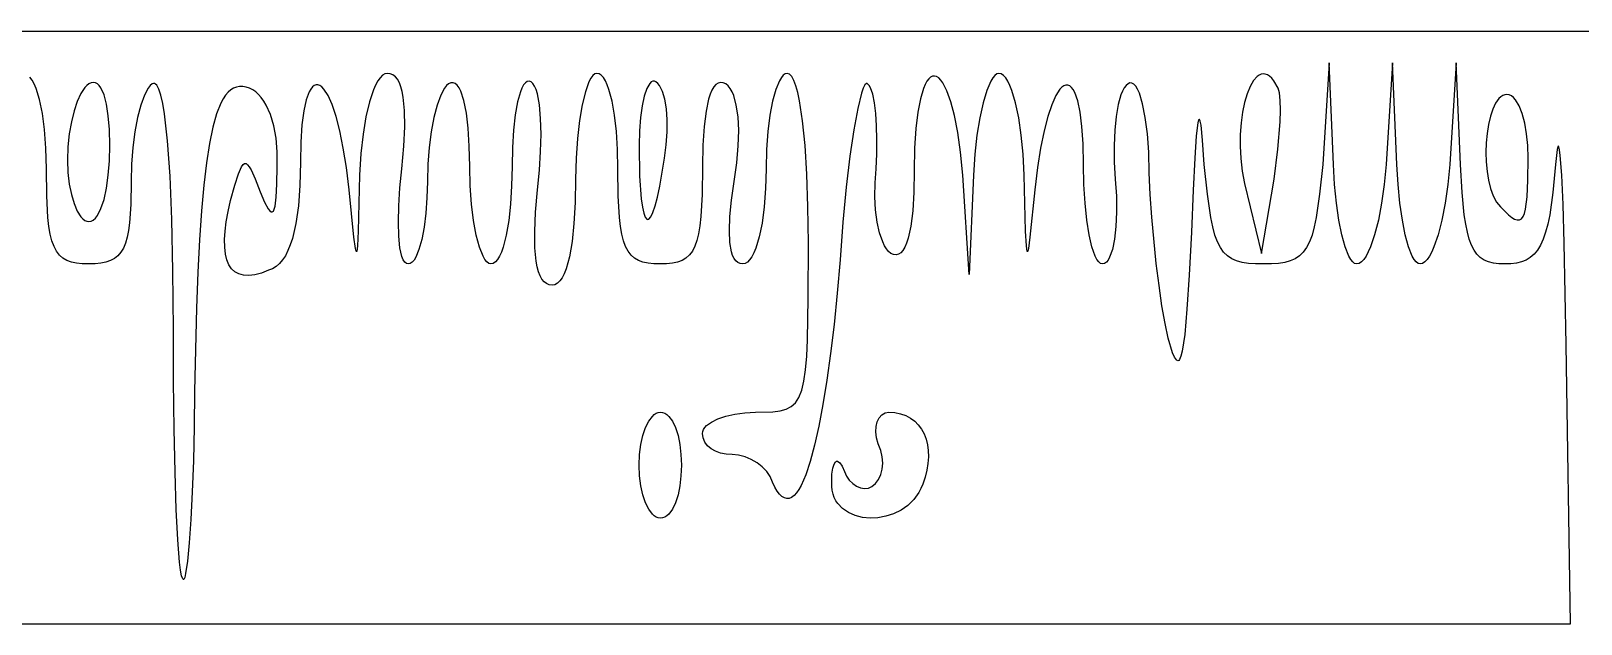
# Model space of a CAD drawing. Extents: x 27 to 7227, y -6929 to 395.
# Drawn here: x 609 to 1190, y -6135 to -5913 of the extents above; entities that cross this region are included whole.
import ezdxf

# ---------------------------------------------------------------- set-up
doc = ezdxf.new("R2010")
doc.units = 0

msp = doc.modelspace()

# ---------------------------------------------------------------- linework, layer by layer
at = {"layer": 'Layer 1'}
for p, q in [((27.4645, -5913.03305), (3627.1245, -5913.03305)), ((1095.85195, -5924.9389), (1093.4707, -5963.0389)), ((1097.43945, -5963.0389), (1095.85195, -5924.9389)), ((1119.66445, -5924.9389), (1117.2832, -5963.0389)), ((1121.25195, -5963.0389), (1119.66445, -5924.9389)), ((1143.47695, -5924.9389), (1141.0957, -5963.0389)), ((1145.06445, -5963.0389), (1143.47695, -5924.9389)), ((609.481837, -5931.474486), (608.682661, -5930.366995)), ((610.243806, -5932.874983), (609.481837, -5931.474486)), ((610.963918, -5934.558021), (610.243806, -5932.874983)), ((629.22747, -5934.234655), (627.793449, -5936.448468)), ((629.964828, -5933.441681), (629.22747, -5934.234655)), ((630.708, -5932.8766), (629.964828, -5933.441681)), ((631.581978, -5932.428759), (630.708, -5932.8766)), ((632.416423, -5932.270435), (631.581978, -5932.428759)), ((633.20901, -5932.39349), (632.416423, -5932.270435)), ((633.957414, -5932.789783), (633.20901, -5932.39349)), ((634.659309, -5933.451176), (633.957414, -5932.789783)), ((635.31237, -5934.369529), (634.659309, -5933.451176)), ((653.783978, -5933.486622), (653.04662, -5934.41234)), ((654.52715, -5932.876), (653.783978, -5933.486622)), ((654.968935, -5932.682819), (654.52715, -5932.876)), ((655.401128, -5932.69791), (654.968935, -5932.682819)), ((655.823437, -5932.920255), (655.401128, -5932.69791)), ((656.235573, -5933.348837), (655.823437, -5932.920255)), ((657.02816, -5934.820644), (656.235573, -5933.348837)), ((686.11592, -5934.03437), (685.015793, -5934.465134)), ((687.267206, -5933.823942), (686.11592, -5934.03437)), ((688.470815, -5933.828762), (687.267206, -5933.823942)), ((689.727908, -5934.043743), (688.470815, -5933.828762)), ((691.03965, -5934.4638), (689.727908, -5934.043743)), ((714.610288, -5933.976983), (713.97031, -5934.781342)), ((715.280497, -5933.445862), (714.610288, -5933.976983)), ((715.976867, -5933.185946), (715.280497, -5933.445862)), ((716.695329, -5933.195199), (715.976867, -5933.185946)), ((717.431812, -5933.471588), (716.695329, -5933.195199)), ((718.182249, -5934.013076), (717.431812, -5933.471588)), ((718.942568, -5934.817629), (718.182249, -5934.013076)), ((738.289671, -5933.267749), (737.484874, -5935.102521)), ((739.123536, -5931.735284), (738.289671, -5933.267749)), ((739.980655, -5930.51908), (739.123536, -5931.735284)), ((740.855214, -5929.633087), (739.980655, -5930.51908)), ((741.7414, -5929.09126), (740.855214, -5929.633087)), ((742.6334, -5928.90755), (741.7414, -5929.09126)), ((743.768408, -5929.047077), (742.6334, -5928.90755)), ((744.792958, -5929.465658), (743.768408, -5929.047077)), ((745.708212, -5930.163292), (744.792958, -5929.465658)), ((746.515334, -5931.13998), (745.708212, -5930.163292)), ((747.215485, -5932.395721), (746.515334, -5931.13998)), ((747.809828, -5933.930515), (747.215485, -5932.395721)), ((748.299527, -5935.744362), (747.809828, -5933.930515)), ((764.908978, -5933.486972), (764.17162, -5934.41269)), ((765.65215, -5932.87635), (764.908978, -5933.486972)), ((766.526128, -5932.465329), (765.65215, -5932.87635)), ((767.360573, -5932.415913), (766.526128, -5932.465329)), ((768.15316, -5932.717638), (767.360573, -5932.415913)), ((768.901564, -5933.360041), (768.15316, -5932.717638)), ((769.603459, -5934.332655), (768.901564, -5933.360041)), ((793.817873, -5933.248363), (793.192911, -5934.394414)), ((794.475391, -5932.427873), (793.817873, -5933.248363)), ((795.161977, -5931.949223), (794.475391, -5932.427873)), ((795.874142, -5931.828689), (795.161977, -5931.949223)), ((796.6084, -5932.08255), (795.874142, -5931.828689)), ((797.315334, -5932.71159), (796.6084, -5932.08255)), ((797.947853, -5933.691769), (797.315334, -5932.71159)), ((798.505959, -5935.002158), (797.947853, -5933.691769)), ((818.300099, -5932.095045), (816.959096, -5935.814192)), ((819.008389, -5930.733697), (818.300099, -5932.095045)), ((819.73412, -5929.733954), (819.008389, -5930.733697)), ((820.471478, -5929.117908), (819.73412, -5929.733954)), ((821.21465, -5928.90765), (820.471478, -5929.117908)), ((822.088628, -5929.090778), (821.21465, -5928.90765)), ((822.923073, -5929.628536), (822.088628, -5929.090778)), ((823.71566, -5930.503483), (822.923073, -5929.628536)), ((824.464064, -5931.698178), (823.71566, -5930.503483)), ((825.165959, -5933.195181), (824.464064, -5931.698178)), ((825.81902, -5934.97705), (825.165959, -5933.195181)), ((841.100859, -5932.678113), (840.028057, -5934.594275)), ((841.667491, -5932.103729), (841.100859, -5932.678113)), ((842.248076, -5931.803747), (841.667491, -5932.103729)), ((842.837963, -5931.79212), (842.248076, -5931.803747)), ((843.4325, -5932.0828), (842.837963, -5931.79212)), ((844.148348, -5932.647873), (843.4325, -5932.0828)), ((844.80606, -5933.44084), (844.148348, -5932.647873)), ((845.937773, -5935.654647), (844.80606, -5933.44084)), ((865.146271, -5934.013107), (864.429067, -5935.206638)), ((865.925099, -5933.136998), (865.146271, -5934.013107)), ((866.764389, -5932.5818), (865.925099, -5933.136998)), ((867.662978, -5932.351001), (866.764389, -5932.5818)), ((868.619702, -5932.448088), (867.662978, -5932.351001)), ((869.6334, -5932.87655), (868.619702, -5932.448088)), ((870.488774, -5933.600537), (869.6334, -5932.87655)), ((871.267409, -5934.575671), (870.488774, -5933.600537)), ((889.737599, -5931.698278), (888.396596, -5934.97715)), ((890.445889, -5930.503583), (889.737599, -5931.698278)), ((891.17162, -5929.628636), (890.445889, -5930.503583)), ((891.908978, -5929.090878), (891.17162, -5929.628636)), ((892.65215, -5928.90775), (891.908978, -5929.090878)), ((893.526128, -5929.211026), (892.65215, -5928.90775)), ((894.360573, -5930.106124), (893.526128, -5929.211026)), ((895.15316, -5931.570955), (894.360573, -5930.106124)), ((895.901564, -5933.583427), (895.15316, -5931.570955)), ((896.603459, -5936.121447), (895.901564, -5933.583427)), ((921.785056, -5933.200461), (921.181992, -5934.444377)), ((922.332309, -5932.665804), (921.785056, -5933.200461)), ((922.5821, -5932.675711), (922.332309, -5932.665804)), ((922.81445, -5932.87645), (922.5821, -5932.675711)), ((923.382051, -5933.459739), (922.81445, -5932.87645)), ((923.895004, -5934.305804), (923.382051, -5933.459739)), ((924.761618, -5936.721148), (923.895004, -5934.305804)), ((944.342265, -5933.086208), (943.711806, -5934.580979)), ((945.006878, -5931.878046), (944.342265, -5933.086208)), ((945.701141, -5930.955914), (945.006878, -5931.878046)), ((946.420547, -5930.319229), (945.701141, -5930.955914)), ((947.160591, -5929.967409), (946.420547, -5930.319229)), ((947.916769, -5929.899875), (947.160591, -5929.967409)), ((948.684573, -5930.116044), (947.916769, -5929.899875)), ((949.459499, -5930.615335), (948.684573, -5930.116044)), ((950.237042, -5931.397166), (949.459499, -5930.615335)), ((951.012695, -5932.460957), (950.237042, -5931.397166)), ((952.54031, -5935.43209), (951.012695, -5932.460957)), ((968.975923, -5931.846998), (967.47834, -5935.311897)), ((969.742156, -5930.587194), (968.975923, -5931.846998)), ((970.510713, -5929.665741), (969.742156, -5930.587194)), ((971.27462, -5929.10008), (970.510713, -5929.665741)), ((972.0269, -5928.90765), (971.27462, -5929.10008)), ((972.909986, -5929.100081), (972.0269, -5928.90765)), ((973.77098, -5929.665745), (972.909986, -5929.100081)), ((974.606394, -5930.587203), (973.77098, -5929.665745)), ((975.41274, -5931.847012), (974.606394, -5930.587203)), ((976.18653, -5933.427733), (975.41274, -5931.847012)), ((976.924275, -5935.311923), (976.18653, -5933.427733)), ((995.684296, -5934.094974), (994.923972, -5934.884244)), ((996.434737, -5933.57095), (995.684296, -5934.094974)), ((997.171226, -5933.314351), (996.434737, -5933.57095)), ((997.889692, -5933.327358), (997.171226, -5933.314351)), ((998.586067, -5933.61215), (997.889692, -5933.327358)), ((999.25628, -5934.170908), (998.586067, -5933.61215)), ((999.896262, -5935.005812), (999.25628, -5934.170908)), ((1019.720744, -5933.478107), (1019.036484, -5934.378632)), ((1020.4457, -5932.8764), (1019.720744, -5933.478107)), ((1021.188872, -5932.492122), (1020.4457, -5932.8764)), ((1021.92623, -5932.518284), (1021.188872, -5932.492122)), ((1022.651961, -5932.937447), (1021.92623, -5932.518284)), ((1023.360251, -5933.732169), (1022.651961, -5932.937447)), ((1024.045286, -5934.885008), (1023.360251, -5933.732169)), ((1066.211841, -5933.792584), (1065.090206, -5936.54765)), ((1067.477652, -5931.603762), (1066.211841, -5933.792584)), ((1068.864386, -5930.054437), (1067.477652, -5931.603762)), ((1069.595832, -5929.542477), (1068.864386, -5930.054437)), ((1070.348788, -5929.217859), (1069.595832, -5929.542477)), ((1071.120348, -5929.089742), (1070.348788, -5929.217859)), ((1071.907605, -5929.167281), (1071.120348, -5929.089742)), ((1072.707652, -5929.459632), (1071.907605, -5929.167281)), ((1073.517582, -5929.975952), (1072.707652, -5929.459632)), ((1074.334489, -5930.725397), (1073.517582, -5929.975952)), ((1075.155465, -5931.717125), (1074.334489, -5930.725397)), ((1076.798, -5934.46405), (1075.155465, -5931.717125)), ((612.259962, -5938.729863), (610.963918, -5934.558021)), ((613.332765, -5943.906297), (612.259962, -5938.729863)), ((626.452446, -5939.406421), (625.250969, -5942.996894)), ((627.793449, -5936.448468), (626.452446, -5939.406421)), ((636.462688, -5936.944562), (635.31237, -5934.369529)), ((637.389763, -5940.449769), (636.462688, -5936.944562)), ((651.612599, -5937.130004), (650.271596, -5940.870861)), ((653.04662, -5934.41234), (651.612599, -5937.130004)), ((657.776564, -5937.105192), (657.02816, -5934.820644)), ((658.478459, -5940.194342), (657.776564, -5937.105192)), ((680.241859, -5940.102024), (678.649709, -5944.077167)), ((681.103629, -5938.493281), (680.241859, -5940.102024)), ((682.010744, -5937.130307), (681.103629, -5938.493281)), ((682.964368, -5936.008016), (682.010744, -5937.130307)), ((683.965663, -5935.121321), (682.964368, -5936.008016)), ((685.015793, -5934.465134), (683.965663, -5935.121321)), ((692.210711, -5935.020347), (691.03965, -5934.4638)), ((693.338751, -5935.790836), (692.210711, -5935.020347)), ((694.417955, -5936.765966), (693.338751, -5935.790836)), ((695.442511, -5937.936434), (694.417955, -5936.765966)), ((696.406604, -5939.292939), (695.442511, -5937.936434)), ((697.304422, -5940.826178), (696.406604, -5939.292939)), ((712.272455, -5938.854202), (711.366312, -5942.972939)), ((713.364632, -5935.860975), (712.272455, -5938.854202)), ((713.97031, -5934.781342), (713.364632, -5935.860975)), ((720.476579, -5937.207794), (718.942568, -5934.817629)), ((722.001288, -5940.625803), (720.476579, -5937.207794)), ((735.985737, -5939.623175), (734.672633, -5945.185626)), ((737.484874, -5935.102521), (735.985737, -5939.623175)), ((748.685744, -5937.837262), (748.299527, -5935.744362)), ((749.152382, -5942.860221), (748.685744, -5937.837262)), ((762.737599, -5937.130354), (761.396596, -5940.871211)), ((764.17162, -5934.41269), (762.737599, -5937.130354)), ((770.25652, -5935.625017), (769.603459, -5934.332655)), ((771.406837, -5939.127125), (770.25652, -5935.625017)), ((772.333913, -5943.782649), (771.406837, -5939.127125)), ((791.548244, -5939.623156), (790.678529, -5944.438363)), ((792.603993, -5935.849749), (791.548244, -5939.623156)), ((793.192911, -5934.394414), (792.603993, -5935.849749)), ((798.98965, -5936.62183), (798.505959, -5935.002158)), ((799.733791, -5940.705304), (798.98965, -5936.62183)), ((816.959096, -5935.814192), (815.757619, -5940.714662)), ((826.969337, -5939.325625), (825.81902, -5934.97705)), ((827.896413, -5944.604379), (826.969337, -5939.325625)), ((839.066875, -5937.440613), (838.254521, -5941.105505)), ((840.028057, -5934.594275), (839.066875, -5937.440613)), ((846.809038, -5938.612599), (845.937773, -5935.654647)), ((847.40125, -5942.203075), (846.809038, -5938.612599)), ((863.184181, -5938.532012), (862.199745, -5943.085217)), ((863.774649, -5936.714102), (863.184181, -5938.532012)), ((864.429067, -5935.206638), (863.774649, -5936.714102)), ((871.966978, -5935.792651), (871.267409, -5934.575671)), ((872.585158, -5937.242175), (871.966978, -5935.792651)), ((873.568044, -5940.801648), (872.585158, -5937.242175)), ((887.195119, -5939.325725), (886.179677, -5944.604479)), ((888.396596, -5934.97715), (887.195119, -5939.325725)), ((897.25652, -5939.162925), (896.603459, -5936.121447)), ((898.406837, -5946.667887), (897.25652, -5939.162925)), ((920.53242, -5936.361508), (919.130957, -5942.071235)), ((921.181992, -5934.444377), (920.53242, -5936.361508)), ((925.423593, -5939.99226), (924.761618, -5936.721148)), ((925.890231, -5943.988912), (925.423593, -5939.99226)), ((942.571376, -5938.432678), (941.621631, -5943.437794)), ((943.711806, -5934.580979), (942.571376, -5938.432678)), ((954.006302, -5939.524084), (952.54031, -5935.43209)), ((955.374626, -5944.732288), (954.006302, -5939.524084)), ((966.073775, -5939.920912), (964.818038, -5945.53452)), ((967.47834, -5935.311897), (966.073775, -5939.920912)), ((978.277681, -5939.92095), (976.924275, -5935.311923)), ((979.445052, -5945.534564), (978.277681, -5939.92095)), ((993.389953, -5937.249798), (991.865236, -5940.650172)), ((994.923972, -5934.884244), (993.389953, -5937.249798)), ((1000.501945, -5936.119042), (999.896262, -5935.005812)), ((1001.59413, -5939.1892), (1000.501945, -5936.119042)), ((1002.500279, -5943.398824), (1001.59413, -5939.1892)), ((1017.804001, -5937.006374), (1016.776157, -5940.620103)), ((1018.396406, -5935.560535), (1017.804001, -5937.006374)), ((1019.036484, -5934.378632), (1018.396406, -5935.560535)), ((1024.701254, -5936.378525), (1024.045286, -5934.885008)), ((1025.902731, -5940.317825), (1024.701254, -5936.378525)), ((1064.136003, -5939.79571), (1063.372485, -5943.463513)), ((1065.090206, -5936.54765), (1064.136003, -5939.79571)), ((1076.798, -5934.46415), (1076.798, -5934.46405)), ((1077.283242, -5936.223733), (1076.798, -5934.46415)), ((1077.554543, -5939.015811), (1077.283242, -5936.223733)), ((1077.621206, -5942.682256), (1077.554543, -5939.015811)), ((1158.309792, -5940.047426), (1157.236602, -5942.302323)), ((1159.552739, -5938.327378), (1158.309792, -5940.047426)), ((1160.235692, -5937.695538), (1159.552739, -5938.327378)), ((1160.958467, -5937.230547), (1160.235692, -5937.695538)), ((1161.720194, -5936.943453), (1160.958467, -5937.230547)), ((1162.52, -5936.8453), (1161.720194, -5936.943453)), ((1163.393978, -5936.973199), (1162.52, -5936.8453)), ((1164.228423, -5937.347595), (1163.393978, -5936.973199)), ((1165.02101, -5937.954535), (1164.228423, -5937.347595)), ((1165.769414, -5938.780066), (1165.02101, -5937.954535)), ((1167.12437, -5941.031091), (1165.769414, -5938.780066)), ((614.145119, -5950.003608), (613.332765, -5943.906297)), ((625.250969, -5942.996894), (624.235527, -5947.108267)), ((638.074992, -5944.820036), (637.389763, -5940.449769)), ((638.499772, -5949.990251), (638.074992, -5944.820036)), ((649.070119, -5945.476781), (648.054677, -5950.789635)), ((650.271596, -5940.870861), (649.070119, -5945.476781)), ((659.13152, -5944.079954), (658.478459, -5940.194342)), ((660.281837, -5954.208013), (659.13152, -5944.079954)), ((678.649709, -5944.077167), (677.224989, -5949.096429)), ((698.877975, -5944.38565), (697.304422, -5940.826178)), ((700.116663, -5948.540435), (698.877975, -5944.38565)), ((711.366312, -5942.972939), (710.678759, -5948.233467)), ((723.484139, -5945.05538), (722.001288, -5940.625803)), ((724.892577, -5950.480245), (723.484139, -5945.05538)), ((734.672633, -5945.185626), (733.59207, -5951.678253)), ((749.219045, -5948.999389), (749.152382, -5942.860221)), ((760.195119, -5945.477131), (759.179677, -5950.789985)), ((761.396596, -5940.871211), (760.195119, -5945.477131)), ((773.019142, -5949.507872), (772.333913, -5943.782649)), ((790.678529, -5944.438363), (790.022755, -5950.165146)), ((800.180275, -5945.774762), (799.733791, -5940.705304)), ((800.329103, -5951.662776), (800.180275, -5945.774762)), ((815.757619, -5940.714662), (814.742177, -5946.619725)), ((828.581642, -5950.673784), (827.896413, -5944.604379)), ((837.628203, -5945.477331), (837.225127, -5950.44447)), ((838.254521, -5941.105505), (837.628203, -5945.477331)), ((847.695806, -5946.314454), (847.40125, -5942.203075)), ((862.199745, -5943.085217), (861.48506, -5948.838345)), ((874.197462, -5945.179675), (873.568044, -5940.801648)), ((874.454811, -5950.301843), (874.197462, -5945.179675)), ((886.179677, -5944.604479), (885.396779, -5950.673884)), ((919.130957, -5942.071235), (917.655081, -5950.041288)), ((926.170834, -5948.580883), (925.890231, -5943.988912)), ((941.621631, -5943.437794), (940.898615, -5949.600977)), ((956.609239, -5951.052051), (955.374626, -5944.732288)), ((964.818038, -5945.53452), (963.766939, -5952.013195)), ((980.398482, -5952.013237), (979.445052, -5945.534564)), ((990.382377, -5945.067925), (988.973932, -5950.485615)), ((991.865236, -5940.650172), (990.382377, -5945.067925)), ((1003.187837, -5948.765355), (1002.500279, -5943.398824)), ((1015.980856, -5945.080294), (1015.446005, -5950.247423)), ((1016.776157, -5940.620103), (1015.980856, -5945.080294)), ((1026.918173, -5945.410541), (1025.902731, -5940.317825)), ((1027.701071, -5951.517144), (1026.918173, -5945.410541)), ((1063.372485, -5943.463513), (1062.822906, -5947.477807)), ((1077.492531, -5947.064938), (1077.621206, -5942.682256)), ((1156.340145, -5945.003705), (1155.627397, -5948.063204)), ((1157.236602, -5942.302323), (1156.340145, -5945.003705)), ((1168.274688, -5943.98905), (1167.12437, -5941.031091)), ((1169.201763, -5947.542321), (1168.274688, -5943.98905)), ((614.659816, -5956.938081), (614.145119, -5950.003608)), ((623.452629, -5951.628923), (622.948784, -5956.44724)), ((624.235527, -5947.108267), (623.452629, -5951.628923)), ((638.6455, -5955.8953), (638.499772, -5949.990251)), ((648.054677, -5950.789635), (647.271779, -5956.651293)), ((677.224989, -5949.096429), (675.9584, -5955.200506)), ((700.973977, -5953.216116), (700.116663, -5948.540435)), ((710.678759, -5948.233467), (710.242353, -5954.652061)), ((726.194046, -5956.884122), (724.892577, -5950.480245)), ((733.59207, -5951.678253), (732.790556, -5958.989435)), ((748.895033, -5956.254766), (749.219045, -5948.999389)), ((759.179677, -5950.789985), (758.396779, -5956.651643)), ((773.443922, -5956.219078), (773.019142, -5949.507872)), ((790.022755, -5950.165146), (789.608827, -5956.673283)), ((800.180275, -5958.201914), (800.329103, -5951.662776)), ((814.742177, -5946.619725), (813.959279, -5953.352648)), ((829.006422, -5957.394317), (828.581642, -5950.673784)), ((837.225127, -5950.44447), (837.0825, -5955.8953)), ((847.317534, -5955.653438), (847.674102, -5950.835116)), ((847.674102, -5950.835116), (847.695806, -5946.314454)), ((861.48506, -5948.838345), (861.049428, -5955.763492)), ((874.321486, -5956.093737), (874.454811, -5950.301843)), ((885.396779, -5950.673884), (884.892934, -5957.394417)), ((899.333913, -5955.921583), (898.406837, -5946.667887)), ((917.655081, -5950.041288), (916.179208, -5959.98331)), ((926.274704, -5953.637945), (926.170834, -5948.580883)), ((940.898615, -5949.600977), (940.438374, -5956.926879)), ((957.674094, -5958.478722), (956.609239, -5951.052051)), ((988.973932, -5950.485615), (987.672459, -5956.885802)), ((1003.624246, -5955.306233), (1003.187837, -5948.765355)), ((1015.446005, -5950.247423), (1015.199509, -5955.981966)), ((1028.204916, -5958.498106), (1027.701071, -5951.517144)), ((1046.63945, -5947.461575), (1046.044137, -5952.28764)), ((1046.937106, -5946.376949), (1046.63945, -5947.461575)), ((1047.085934, -5946.164194), (1046.937106, -5946.376949)), ((1047.234762, -5946.170175), (1047.085934, -5946.164194)), ((1047.532419, -5946.835442), (1047.234762, -5946.170175)), ((1047.830075, -5948.366934), (1047.532419, -5946.835442)), ((1048.425387, -5954.005345), (1047.830075, -5948.366934)), ((1062.822906, -5947.477807), (1062.510521, -5951.765341)), ((1076.686379, -5957.346495), (1077.492531, -5947.064938)), ((1155.105336, -5951.392454), (1154.780938, -5954.903087)), ((1155.627397, -5948.063204), (1155.105336, -5951.392454)), ((1169.886992, -5951.579284), (1169.201763, -5947.542321)), ((1170.311772, -5955.988318), (1169.886992, -5951.579284)), ((614.83965, -5964.626), (614.659816, -5956.938081)), ((622.948784, -5956.44724), (622.7705, -5961.4516)), ((638.499772, -5961.681093), (638.6455, -5955.8954)), ((638.6455, -5955.8954), (638.6455, -5955.8953)), ((647.271779, -5956.651293), (646.767934, -5962.903625)), ((661.208913, -5967.424257), (660.281837, -5954.208013)), ((675.9584, -5955.200506), (674.840639, -5962.430092)), ((701.403408, -5958.338276), (700.973977, -5953.216116)), ((710.242353, -5954.652061), (710.08965, -5962.245)), ((727.355989, -5964.250733), (726.194046, -5956.884122)), ((748.18965, -5964.62635), (748.895033, -5956.254766)), ((758.396779, -5956.651643), (757.892934, -5962.903975)), ((773.58965, -5963.83255), (773.443922, -5956.219078)), ((789.608827, -5956.673283), (789.46465, -5963.83255)), ((813.959279, -5953.352648), (813.455434, -5960.736701)), ((829.15215, -5964.62645), (829.006422, -5957.394317)), ((837.0825, -5955.8953), (837.29644, -5967.462038)), ((846.6075, -5960.6578), (847.317534, -5955.653438)), ((861.049428, -5955.763492), (860.90215, -5963.83275)), ((873.778883, -5962.480945), (874.321486, -5956.093737)), ((884.892934, -5957.394417), (884.71465, -5964.62655)), ((900.019142, -5966.74728), (899.333913, -5955.921583)), ((926.211142, -5959.029876), (926.274704, -5953.637945)), ((940.438374, -5956.926879), (940.27695, -5965.42015)), ((963.766939, -5952.013195), (962.97629, -5959.217413)), ((981.110067, -5959.217442), (980.398482, -5952.013237)), ((987.672459, -5956.885802), (986.510513, -5964.251044)), ((1003.77695, -5963.0389), (1003.624246, -5955.306233)), ((1015.199509, -5955.981966), (1015.269272, -5962.1444)), ((1046.044137, -5952.28764), (1045.448825, -5960.694878)), ((1049.0207, -5963.0389), (1048.425387, -5954.005345)), ((1062.510521, -5951.765341), (1062.458584, -5956.252863)), ((1062.458584, -5956.252863), (1062.690348, -5960.867123)), ((1075.2105, -5968.59545), (1076.686379, -5957.346495)), ((1154.780938, -5954.903087), (1154.661177, -5958.506739)), ((1170.4575, -5960.6578), (1170.311772, -5955.988318)), ((1181.377012, -5957.408254), (1180.78325, -5963.0389)), ((1181.670987, -5956.341662), (1181.377012, -5957.408254)), ((1181.816738, -5956.22927), (1181.670987, -5956.341662)), ((1181.961473, -5956.39128), (1181.816738, -5956.22927)), ((1182.247308, -5957.519901), (1181.961473, -5956.39128)), ((1182.52733, -5959.690318), (1182.247308, -5957.519901)), ((622.7705, -5961.4516), (622.948784, -5966.086978)), ((638.074992, -5967.057509), (638.499772, -5961.681093)), ((646.767934, -5962.903625), (646.58965, -5969.3885)), ((674.840639, -5962.430092), (673.862404, -5970.825883)), ((688.039883, -5963.877445), (688.598958, -5963.117993)), ((688.598958, -5963.117993), (689.154544, -5962.741075)), ((689.154544, -5962.741075), (689.719432, -5962.74553)), ((689.719432, -5962.74553), (690.306411, -5963.130195)), ((690.306411, -5963.130195), (690.928273, -5963.893908)), ((701.35845, -5963.8325), (701.403408, -5958.338276)), ((710.08965, -5962.245), (709.903615, -5970.951431)), ((732.790556, -5958.989435), (732.3146, -5967.00755)), ((757.892934, -5962.903975), (757.71465, -5969.38885)), ((799.733791, -5965.224749), (800.180275, -5958.201914)), ((813.455434, -5960.736701), (813.27715, -5968.59515)), ((844.830864, -5971.229262), (846.6075, -5960.6578)), ((846.6075, -5960.6578), (846.6075, -5960.6578)), ((872.8084, -5969.38905), (873.778883, -5962.480945)), ((916.179208, -5959.98331), (914.777752, -5971.608948)), ((925.98945, -5964.62645), (926.211142, -5959.029876)), ((958.53315, -5967.00765), (957.674094, -5958.478722)), ((962.97629, -5959.217413), (962.5019, -5967.00765)), ((981.5519, -5967.00765), (981.110067, -5959.217442)), ((1003.921127, -5970.567125), (1003.77695, -5963.0389)), ((1015.269272, -5962.1444), (1015.6832, -5968.5952)), ((1028.3832, -5966.2139), (1028.204916, -5958.498106)), ((1045.448825, -5960.694878), (1044.853512, -5972.729796)), ((1050.203571, -5974.213428), (1049.0207, -5963.0389)), ((1062.690348, -5960.867123), (1063.229069, -5965.534869)), ((1093.4707, -5963.0389), (1092.287826, -5974.213414)), ((1097.879733, -5970.567125), (1097.43945, -5963.0389)), ((1117.2832, -5963.0389), (1116.545261, -5970.567125)), ((1121.692233, -5970.567125), (1121.25195, -5963.0389)), ((1141.0957, -5963.0389), (1140.357761, -5970.567125)), ((1145.715604, -5973.529749), (1145.06445, -5963.0389)), ((1154.661177, -5958.506739), (1154.753032, -5962.115041)), ((1154.753032, -5962.115041), (1155.063478, -5965.639628)), ((1170.372282, -5968.897591), (1170.45755, -5960.6578)), ((1170.45755, -5960.6578), (1170.4575, -5960.6578)), ((1180.78325, -5963.0389), (1179.801915, -5973.529749)), ((1183.065281, -5967.007712), (1182.52733, -5959.690318)), ((614.968326, -5974.820743), (614.83965, -5964.626)), ((622.948784, -5966.086978), (623.452629, -5970.4061)), ((637.389763, -5971.913027), (638.074992, -5967.057509)), ((661.894142, -5983.663577), (661.208913, -5967.424257)), ((685.512906, -5970.763858), (686.86011, -5966.548606)), ((686.86011, -5966.548606), (688.039883, -5963.877445)), ((690.928273, -5963.893908), (691.597805, -5965.035506)), ((691.597805, -5965.035506), (693.131045, -5968.447708)), ((693.131045, -5968.447708), (695.00845, -5973.3575)), ((701.280935, -5970.42743), (701.35845, -5963.8325)), ((728.34585, -5972.5638), (727.355989, -5964.250733)), ((732.3146, -5967.00755), (731.806104, -5988.07916)), ((747.445509, -5971.858483), (748.18965, -5964.62635)), ((773.767934, -5971.098759), (773.58965, -5963.83255)), ((789.46465, -5963.83255), (789.318922, -5971.098787)), ((798.98965, -5972.56385), (799.733791, -5965.224749)), ((813.27715, -5968.59515), (813.129872, -5977.365143)), ((829.280822, -5974.821193), (829.15215, -5964.62645)), ((837.29644, -5967.462038), (837.901055, -5975.949897)), ((860.90215, -5963.83275), (860.773476, -5974.28949)), ((884.71465, -5964.62655), (884.534816, -5972.086562)), ((900.443922, -5978.968246), (900.019142, -5966.74728)), ((925.577072, -5969.962558), (925.98945, -5964.62645)), ((940.27695, -5965.42015), (940.129672, -5973.489437)), ((960.9144, -6004.31395), (958.53315, -5967.00765)), ((962.5019, -5967.00765), (960.9144, -6004.31395)), ((982.060396, -5988.079232), (981.5519, -5967.00765)), ((986.510513, -5964.251044), (985.52065, -5972.5639)), ((1015.6832, -5968.5952), (1016.097128, -5974.973105)), ((1028.787826, -5974.278524), (1028.3832, -5966.2139)), ((1063.229069, -5965.534869), (1064.098, -5970.18285)), ((1070.448, -5996.37665), (1075.2105, -5968.59545)), ((1155.063478, -5965.639628), (1155.599492, -5968.992133)), ((1155.599492, -5968.992133), (1156.36805, -5972.084189)), ((1170.07307, -5975.230525), (1170.372282, -5968.897591)), ((1183.566026, -5978.045805), (1183.065281, -5967.007712)), ((615.422567, -5982.931888), (614.968326, -5974.820743)), ((623.452629, -5970.4061), (624.235527, -5974.315947)), ((624.235527, -5974.315947), (625.250969, -5977.7235)), ((636.462688, -5976.136025), (637.389763, -5971.913027)), ((646.58965, -5969.3885), (646.460976, -5978.011232)), ((673.862404, -5970.825883), (673.014394, -5980.428571)), ((683.89595, -5976.5325), (685.512906, -5970.763858)), ((695.00845, -5973.3575), (696.64866, -5977.180506)), ((701.035989, -5975.366652), (701.280935, -5970.42743)), ((709.903615, -5970.951431), (709.34551, -5978.616072)), ((730.193799, -5990.336387), (728.34585, -5972.5638)), ((746.999025, -5978.579016), (747.445509, -5971.858483)), ((757.71465, -5969.38885), (757.570473, -5975.504744)), ((774.271779, -5977.909189), (773.767934, -5971.098759)), ((789.318922, -5971.098787), (788.894142, -5977.909231)), ((798.284267, -5980.935463), (798.98965, -5972.56385)), ((829.735053, -5982.932338), (829.280822, -5974.821193)), ((843.959987, -5975.295879), (844.830864, -5971.229262)), ((860.773476, -5974.28949), (860.31924, -5982.597517)), ((871.80536, -5976.416545), (872.8084, -5969.38905)), ((884.534816, -5972.086562), (884.020119, -5978.914058)), ((914.777752, -5971.608948), (913.525128, -5984.629847)), ((925.518161, -5975.168442), (925.577072, -5969.962558)), ((940.129672, -5973.489437), (939.69404, -5980.414598)), ((985.52065, -5972.5639), (983.672701, -5990.336459)), ((1004.335055, -5977.574455), (1003.921127, -5970.567125)), ((1016.097128, -5974.973105), (1016.166891, -5980.92313)), ((1029.38779, -5982.808236), (1028.787826, -5974.278524)), ((1044.853512, -5972.729796), (1044.2582, -5988.4389)), ((1051.488759, -5982.932288), (1050.203571, -5974.213428)), ((1064.098, -5970.18285), (1070.448, -5996.37665)), ((1092.287826, -5974.213414), (1091.002634, -5982.932267)), ((1098.580466, -5977.574455), (1097.879733, -5970.567125)), ((1116.545261, -5970.567125), (1115.546872, -5977.574455)), ((1122.392966, -5977.574455), (1121.692233, -5970.567125)), ((1140.357761, -5970.567125), (1139.359372, -5977.574455)), ((1146.552781, -5981.927698), (1145.715604, -5973.529749)), ((1156.36805, -5972.084189), (1157.376128, -5974.82743)), ((1157.376128, -5974.82743), (1158.630703, -5977.133489)), ((1179.801915, -5973.529749), (1178.588035, -5981.927698)), ((625.250969, -5977.7235), (626.452446, -5980.535741)), ((626.452446, -5980.535741), (627.793449, -5982.65965)), ((633.957414, -5982.237978), (635.31237, -5979.614882)), ((635.31237, -5979.614882), (636.462688, -5976.136025)), ((646.460976, -5978.011232), (646.00674, -5984.941047)), ((673.014394, -5980.428571), (672.287306, -5991.278852)), ((682.296031, -5984.527344), (682.975067, -5980.689796)), ((682.975067, -5980.689796), (683.89595, -5976.5325)), ((696.64866, -5977.180506), (698.009817, -5979.682667)), ((698.009817, -5979.682667), (698.591565, -5980.42099)), ((698.591565, -5980.42099), (699.110525, -5980.808173)), ((699.110525, -5980.808173), (699.569024, -5980.837239)), ((699.569024, -5980.837239), (699.969387, -5980.501213)), ((699.969387, -5980.501213), (700.31394, -5979.793117)), ((700.31394, -5979.793117), (700.605008, -5978.705976)), ((700.605008, -5978.705976), (701.035989, -5975.366652)), ((709.34551, -5978.616072), (708.415336, -5985.238921)), ((746.850197, -5984.648421), (746.999025, -5978.579016)), ((757.570473, -5975.504744), (757.156545, -5981.25788)), ((775.054677, -5984.105709), (774.271779, -5977.909189)), ((788.894142, -5977.909231), (788.208913, -5984.105753)), ((813.129872, -5977.365143), (812.69424, -5985.177062)), ((837.901055, -5975.949897), (838.332424, -5979.030526)), ((838.332424, -5979.030526), (838.840532, -5981.33097)), ((842.287996, -5981.008324), (843.110039, -5978.554403)), ((843.110039, -5978.554403), (843.959987, -5975.295879)), ((871.183693, -5982.597575), (871.80536, -5976.416545)), ((884.020119, -5978.914058), (883.207765, -5984.997415)), ((900.58965, -5992.40775), (900.443922, -5978.968246)), ((925.794113, -5980.113877), (925.518161, -5975.168442)), ((926.386325, -5984.668637), (925.794113, -5980.113877)), ((939.69404, -5980.414598), (938.979355, -5986.167732)), ((1004.990829, -5983.91206), (1004.335055, -5977.574455)), ((1099.50444, -5983.91206), (1098.580466, -5977.574455)), ((1115.546872, -5977.574455), (1114.325241, -5983.91206)), ((1123.31694, -5983.91206), (1122.392966, -5977.574455)), ((1139.359372, -5977.574455), (1138.137741, -5983.91206)), ((1158.630703, -5977.133489), (1160.13875, -5978.914)), ((1160.13875, -5978.914), (1163.08896, -5981.873509)), ((1169.080676, -5981.378393), (1169.494802, -5979.758922)), ((1169.494802, -5979.758922), (1170.07307, -5975.230525)), ((1184.020262, -5992.506939), (1183.566026, -5978.045805)), ((615.803749, -5986.275875), (615.422567, -5982.931888)), ((616.30469, -5989.182678), (615.803749, -5986.275875)), ((627.793449, -5982.65965), (628.501739, -5983.434412)), ((628.501739, -5983.434412), (629.22747, -5984.002209)), ((629.22747, -5984.002209), (629.964828, -5984.351414)), ((629.964828, -5984.351414), (630.708, -5984.4704)), ((630.708, -5984.4704), (631.581978, -5984.323897)), ((631.581978, -5984.323897), (632.416423, -5983.893691)), ((632.416423, -5983.893691), (633.20901, -5983.193734)), ((633.20901, -5983.193734), (633.957414, -5982.237978)), ((646.00674, -5984.941047), (645.625562, -5987.823433)), ((662.318922, -6002.860861), (661.894142, -5983.663577)), ((681.858842, -5988.041658), (682.296031, -5984.527344)), ((708.415336, -5985.238921), (707.113094, -5990.819975)), ((746.999025, -5989.927175), (746.850197, -5984.648421)), ((756.500771, -5986.508729), (755.631056, -5991.117763)), ((757.156545, -5981.25788), (756.500771, -5986.508729)), ((776.070119, -5989.530187), (775.054677, -5984.105709)), ((788.208913, -5984.105753), (787.281837, -5989.530225)), ((797.960255, -5988.190853), (798.284267, -5980.935463)), ((812.69424, -5985.177062), (811.979555, -5991.965795)), ((830.116228, -5986.276325), (829.735053, -5982.932338)), ((830.617164, -5989.183128), (830.116228, -5986.276325)), ((838.840532, -5981.33097), (839.418404, -5982.847741)), ((839.418404, -5982.847741), (840.059063, -5983.57735)), ((840.059063, -5983.57735), (840.400757, -5983.645879)), ((840.400757, -5983.645879), (840.755532, -5983.516309)), ((840.755532, -5983.516309), (841.500835, -5982.66113)), ((841.500835, -5982.66113), (842.287996, -5981.008324)), ((859.938062, -5986.018433), (859.437123, -5988.989376)), ((860.31924, -5982.597517), (859.938062, -5986.018433)), ((870.952699, -5987.904237), (871.183693, -5982.597575)), ((883.207765, -5984.997415), (882.134962, -5990.225012)), ((913.525128, -5984.629847), (912.49575, -5998.75765)), ((927.276193, -5988.7025), (926.386325, -5984.668637)), ((938.979355, -5986.167732), (937.994919, -5990.720938)), ((1005.860544, -5989.431113), (1004.990829, -5983.91206)), ((1015.920395, -5986.315049), (1015.385544, -5991.018637)), ((1016.166891, -5980.92313), (1015.920395, -5986.315049)), ((1031.062106, -6000.146712), (1029.38779, -5982.808236)), ((1052.224952, -5986.463861), (1051.488759, -5982.932288)), ((1053.052999, -5989.493137), (1052.224952, -5986.463861)), ((1090.266438, -5986.463838), (1089.438388, -5989.493115)), ((1091.002634, -5982.932267), (1090.266438, -5986.463838)), ((1100.61445, -5989.431113), (1099.50444, -5983.91206)), ((1114.325241, -5983.91206), (1112.917575, -5989.431113)), ((1124.42695, -5989.431113), (1123.31694, -5983.91206)), ((1138.137741, -5983.91206), (1136.730075, -5989.431113)), ((1147.076011, -5985.408692), (1146.552781, -5981.927698)), ((1147.687605, -5988.446689), (1147.076011, -5985.408692)), ((1163.08896, -5981.873509), (1164.333266, -5982.874805)), ((1164.333266, -5982.874805), (1165.434559, -5983.540075)), ((1165.434559, -5983.540075), (1166.400976, -5983.856529)), ((1166.400976, -5983.856529), (1167.240658, -5983.811378)), ((1167.240658, -5983.811378), (1167.961742, -5983.391832)), ((1167.961742, -5983.391832), (1168.572369, -5982.5851)), ((1168.572369, -5982.5851), (1169.080676, -5981.378393)), ((1177.86773, -5985.408692), (1177.057896, -5988.446689)), ((1178.588035, -5981.927698), (1177.86773, -5985.408692)), ((616.938181, -5991.680204), (616.30469, -5989.182678)), ((617.717012, -5993.796356), (616.938181, -5991.680204)), ((645.124623, -5990.345376), (644.491135, -5992.527806)), ((645.625562, -5987.823433), (645.124623, -5990.345376)), ((672.287306, -5991.278852), (671.67184, -6003.417421)), ((681.6635, -5991.229248), (681.858842, -5988.041658)), ((681.710005, -5994.086627), (681.6635, -5991.229248)), ((707.113094, -5990.819975), (706.322447, -5993.219828)), ((730.787561, -5994.595049), (730.193799, -5990.336387)), ((731.806104, -5988.07916), (731.547205, -5993.531548)), ((747.445509, -5994.27575), (746.999025, -5989.927175)), ((755.631056, -5991.117763), (754.575307, -5994.945451)), ((777.271596, -5994.024492), (776.070119, -5989.530187)), ((787.281837, -5989.530225), (786.13152, -5994.024519)), ((798.026918, -5994.330023), (797.960255, -5988.190853)), ((811.979555, -5991.965795), (810.995119, -5997.666225)), ((831.250649, -5991.680654), (830.617164, -5989.183128)), ((832.029475, -5993.796806), (831.250649, -5991.680654)), ((858.803635, -5991.539413), (858.024806, -5993.697612)), ((859.437123, -5988.989376), (858.803635, -5991.539413)), ((871.121681, -5992.308625), (870.952699, -5987.904237)), ((871.699941, -5995.782835), (871.121681, -5992.308625)), ((882.134962, -5990.225012), (880.838918, -5994.485227)), ((900.550893, -6013.139818), (900.58965, -5992.40775)), ((928.445114, -5992.085239), (927.276193, -5988.7025)), ((929.128406, -5993.491742), (928.445114, -5992.085239)), ((937.994919, -5990.720938), (937.404451, -5992.538848)), ((982.319295, -5993.531612), (982.060396, -5988.079232)), ((983.672701, -5990.336459), (983.078939, -5994.595113)), ((1006.916293, -5993.982782), (1005.860544, -5989.431113)), ((1015.385544, -5991.018637), (1014.590243, -5994.903672)), ((1044.2582, -5988.4389), (1043.394687, -6004.566596)), ((1053.994993, -5992.057325), (1053.052999, -5989.493137)), ((1055.073025, -5994.193631), (1053.994993, -5992.057325)), ((1088.496391, -5992.057304), (1087.418356, -5994.193613)), ((1089.438388, -5989.493115), (1088.496391, -5992.057304)), ((1101.873288, -5993.982782), (1100.61445, -5989.431113)), ((1112.917575, -5989.431113), (1111.361081, -5993.982782)), ((1125.685788, -5993.982782), (1124.42695, -5989.431113)), ((1136.730075, -5989.431113), (1135.173581, -5993.982782)), ((1148.401517, -5991.068432), (1147.687605, -5988.446689)), ((1149.2317, -5993.300662), (1148.401517, -5991.068432)), ((1176.148068, -5991.068432), (1175.127781, -5993.300662)), ((1177.057896, -5988.446689), (1176.148068, -5991.068432)), ((618.653973, -5995.559041), (617.717012, -5993.796356)), ((619.761852, -5996.996165), (618.653973, -5995.559041)), ((621.05344, -5998.135631), (619.761852, -5996.996165)), ((622.541527, -5999.005346), (621.05344, -5998.135631)), ((641.66747, -5997.247299), (640.375882, -5998.280961)), ((642.775348, -5995.957838), (641.66747, -5997.247299)), ((643.712306, -5994.39165), (642.775348, -5995.957838)), ((644.491135, -5992.527806), (643.712306, -5994.39165)), ((681.998356, -5996.610306), (681.710005, -5994.086627)), ((682.528555, -5998.796798), (681.998356, -5996.610306)), ((704.462103, -5997.238187), (703.392405, -5998.856691)), ((705.438783, -5995.359232), (704.462103, -5997.238187)), ((706.322447, -5993.219828), (705.438783, -5995.359232)), ((731.022237, -5995.538985), (730.787561, -5994.595049)), ((731.126567, -5995.711044), (731.022237, -5995.538985)), ((731.223194, -5995.681806), (731.126567, -5995.711044)), ((731.547205, -5993.531548), (731.223194, -5995.681806)), ((748.18965, -5997.554622), (747.445509, -5994.27575)), ((748.673341, -5998.749317), (748.18965, -5997.554622)), ((753.361427, -5997.852264), (752.703909, -5998.91674)), ((754.575307, -5994.945451), (753.361427, -5997.852264)), ((778.612599, -5997.430492), (777.271596, -5994.024492)), ((779.320889, -5998.675962), (778.612599, -5997.430492)), ((784.776564, -5997.430506), (784.02816, -5998.67597)), ((785.478459, -5995.873434), (784.776564, -5997.430506)), ((786.13152, -5994.024519), (785.478459, -5995.873434)), ((798.493556, -5999.352975), (798.026918, -5994.330023)), ((810.995119, -5997.666225), (809.750233, -6002.21324)), ((832.966431, -5995.559491), (832.029475, -5993.796806)), ((834.074308, -5996.996615), (832.966431, -5995.559491)), ((835.365896, -5998.136081), (834.074308, -5996.996615)), ((836.853984, -5999.005796), (835.365896, -5998.136081)), ((854.688382, -5998.111869), (853.200295, -5998.993402)), ((855.97997, -5996.954772), (854.688382, -5998.111869)), ((857.087848, -5995.493043), (855.97997, -5996.954772)), ((858.024806, -5993.697612), (857.087848, -5995.493043)), ((872.145456, -5997.162403), (871.699941, -5995.782835)), ((872.696779, -5998.298962), (872.145456, -5997.162403)), ((879.356837, -5997.666436), (878.557661, -5998.817532)), ((880.118806, -5996.217683), (879.356837, -5997.666436)), ((880.838918, -5994.485227), (880.118806, -5996.217683)), ((929.874484, -5994.686631), (929.128406, -5993.491742)), ((930.681024, -5995.653626), (929.874484, -5994.686631)), ((931.5457, -5996.37645), (930.681024, -5995.653626)), ((932.559398, -5996.804896), (931.5457, -5996.37645)), ((933.516122, -5996.901971), (932.559398, -5996.804896)), ((934.414711, -5996.671162), (933.516122, -5996.901971)), ((935.254001, -5996.115958), (934.414711, -5996.671162)), ((936.032829, -5995.239846), (935.254001, -5996.115958)), ((936.750033, -5994.046313), (936.032829, -5995.239846)), ((937.404451, -5992.538848), (936.750033, -5994.046313)), ((982.643306, -5995.681869), (982.319295, -5993.531612)), ((982.739933, -5995.711106), (982.643306, -5995.681869)), ((982.844263, -5995.539048), (982.739933, -5995.711106)), ((983.078939, -5994.595113), (982.844263, -5995.539048)), ((1008.130173, -5997.418239), (1006.916293, -5993.982782)), ((1008.787691, -5998.670879), (1008.130173, -5997.418239)), ((1013.562399, -5997.839927), (1012.969994, -5998.911567)), ((1014.590243, -5994.903672), (1013.562399, -5997.839927)), ((1056.309188, -5995.939263), (1055.073025, -5994.193631)), ((1057.725573, -5997.331428), (1056.309188, -5995.939263)), ((1059.344273, -5998.407332), (1057.725573, -5997.331428)), ((1084.765805, -5997.331415), (1083.147105, -5998.407322)), ((1086.182191, -5995.939247), (1084.765805, -5997.331415)), ((1087.418356, -5994.193613), (1086.182191, -5995.939247)), ((1103.243747, -5997.418239), (1101.873288, -5993.982782)), ((1103.959207, -5998.670879), (1103.243747, -5997.418239)), ((1109.692966, -5997.418239), (1108.828677, -5998.670879)), ((1110.53865, -5995.849339), (1109.692966, -5997.418239)), ((1111.361081, -5993.982782), (1110.53865, -5995.849339)), ((1127.056247, -5997.418239), (1125.685788, -5993.982782)), ((1127.771707, -5998.670879), (1127.056247, -5997.418239)), ((1133.505466, -5997.418239), (1132.641177, -5998.670879)), ((1134.35115, -5995.849339), (1133.505466, -5997.418239)), ((1135.173581, -5993.982782), (1134.35115, -5995.849339)), ((1150.192106, -5995.170124), (1149.2317, -5993.300662)), ((1151.296688, -5996.703559), (1150.192106, -5995.170124)), ((1152.5594, -5997.92771), (1151.296688, -5996.703559)), ((1153.994194, -5998.86932), (1152.5594, -5997.92771)), ((1171.299527, -5997.92771), (1169.732762, -5998.86932)), ((1172.713975, -5996.703559), (1171.299527, -5997.92771)), ((1173.986572, -5995.170124), (1172.713975, -5996.703559)), ((1175.127781, -5993.300662), (1173.986572, -5995.170124)), ((1184.752, -6030.5077), (1184.020262, -5992.506939)), ((624.238901, -5999.633215), (622.541527, -5999.005346)), ((626.158353, -6000.047144), (624.238901, -5999.633215)), ((628.312673, -6000.275037), (626.158353, -6000.047144)), ((630.71465, -6000.3448), (628.312673, -6000.275037)), ((633.116635, -6000.276199), (630.71465, -6000.3448)), ((635.270961, -6000.056443), (633.116635, -6000.276199)), ((637.190418, -5999.664604), (635.270961, -6000.056443)), ((638.887795, -5999.079753), (637.190418, -5999.664604)), ((640.375882, -5998.280961), (638.887795, -5999.079753)), ((662.46465, -6024.951), (662.318922, -6002.860861)), ((671.67184, -6003.417421), (671.158693, -6016.884973)), ((683.3006, -6000.642612), (682.528555, -5998.796798)), ((684.314492, -6002.144263), (683.3006, -6000.642612)), ((685.570231, -6003.298261), (684.314492, -6002.144263)), ((687.067817, -6004.101118), (685.570231, -6003.298261)), ((695.47663, -6003.731371), (693.011656, -6004.36796)), ((698.18345, -6002.7262), (695.47663, -6003.731371)), ((699.625214, -6002.149499), (698.18345, -6002.7262)), ((700.973961, -6001.312347), (699.625214, -6002.149499)), ((702.229691, -6000.214744), (700.973961, -6001.312347)), ((703.392405, -5998.856691), (702.229691, -6000.214744)), ((749.231447, -5999.624264), (748.673341, -5998.749317)), ((749.863966, -6000.162022), (749.231447, -5999.624264)), ((750.5709, -6000.34515), (749.863966, -6000.162022)), ((751.305158, -6000.180624), (750.5709, -6000.34515)), ((752.017323, -5999.698674), (751.305158, -6000.180624)), ((752.703909, -5998.91674), (752.017323, -5999.698674)), ((780.04662, -5999.590055), (779.320889, -5998.675962)), ((780.783978, -6000.153007), (780.04662, -5999.590055)), ((781.52715, -6000.34505), (780.783978, -6000.153007)), ((782.401128, -6000.153008), (781.52715, -6000.34505)), ((783.235573, -5999.590059), (782.401128, -6000.153008)), ((784.02816, -5998.67597), (783.235573, -5999.590059)), ((798.879773, -6001.44587), (798.493556, -5999.352975)), ((799.369472, -6003.259711), (798.879773, -6001.44587)), ((799.963815, -6004.794499), (799.369472, -6003.259711)), ((809.033029, -6004.033868), (808.254201, -6005.541725)), ((809.750233, -6002.21324), (809.033029, -6004.033868)), ((838.551364, -5999.633665), (836.853984, -5999.005796)), ((840.470825, -6000.047594), (838.551364, -5999.633665)), ((842.625157, -6000.275487), (840.470825, -6000.047594)), ((845.02715, -6000.34525), (842.625157, -6000.275487)), ((847.429135, -6000.275294), (845.02715, -6000.34525)), ((849.583461, -6000.046046), (847.429135, -6000.275294)), ((851.502918, -5999.628438), (849.583461, -6000.046046)), ((853.200295, -5998.993402), (851.502918, -5999.628438)), ((873.355072, -5999.189025), (872.696779, -5998.298962)), ((874.121498, -5999.829102), (873.355072, -5999.189025)), ((874.99722, -6000.215707), (874.121498, -5999.829102)), ((875.9834, -6000.34535), (874.99722, -6000.215707)), ((876.866292, -6000.170941), (875.9834, -6000.34535)), ((877.725929, -5999.657018), (876.866292, -6000.170941)), ((878.557661, -5998.817532), (877.725929, -5999.657018)), ((912.49575, -5998.75765), (911.399499, -6011.309218)), ((1009.474277, -5999.588655), (1008.787691, -5998.670879)), ((1010.186442, -6000.152963), (1009.474277, -5999.588655)), ((1010.9207, -6000.3452), (1010.186442, -6000.152963)), ((1011.645656, -6000.180481), (1010.9207, -6000.3452)), ((1012.329916, -5999.697178), (1011.645656, -6000.180481)), ((1012.969994, -5998.911567), (1012.329916, -5999.697178)), ((1032.080649, -6008.397372), (1031.062106, -6000.146712)), ((1061.187378, -5999.204184), (1059.344273, -5998.407332)), ((1063.276982, -5999.759189), (1061.187378, -5999.204184)), ((1065.635175, -6000.109555), (1063.276982, -5999.759189)), ((1068.284051, -6000.29249), (1065.635175, -6000.109555)), ((1071.2457, -6000.3452), (1068.284051, -6000.29249)), ((1074.207341, -6000.292489), (1071.2457, -6000.3452)), ((1076.85621, -6000.109553), (1074.207341, -6000.292489)), ((1079.2144, -5999.759185), (1076.85621, -6000.109553)), ((1081.304001, -5999.204177), (1079.2144, -5999.759185)), ((1083.147105, -5998.407322), (1081.304001, -5999.204177)), ((1104.68862, -5999.588655), (1103.959207, -5998.670879)), ((1105.427335, -6000.152963), (1104.68862, -5999.588655)), ((1106.1707, -6000.3452), (1105.427335, -6000.152963)), ((1107.062894, -6000.152963), (1106.1707, -6000.3452)), ((1107.950436, -5999.588655), (1107.062894, -6000.152963)), ((1108.828677, -5998.670879), (1107.950436, -5999.588655)), ((1128.50112, -5999.588655), (1127.771707, -5998.670879)), ((1129.239835, -6000.152963), (1128.50112, -5999.588655)), ((1129.9832, -6000.3452), (1129.239835, -6000.152963)), ((1130.875394, -6000.152963), (1129.9832, -6000.3452)), ((1131.762936, -5999.588655), (1130.875394, -6000.152963)), ((1132.641177, -5998.670879), (1131.762936, -5999.588655)), ((1155.615023, -5999.555132), (1153.994194, -5998.86932)), ((1157.43584, -6000.011887), (1155.615023, -5999.555132)), ((1159.470598, -6000.266329), (1157.43584, -6000.011887)), ((1161.73325, -6000.3452), (1159.470598, -6000.266329)), ((1164.013925, -6000.266329), (1161.73325, -6000.3452)), ((1166.100425, -6000.011887), (1164.013925, -6000.266329)), ((1168.003216, -5999.555132), (1166.100425, -6000.011887)), ((1169.732762, -5998.86932), (1168.003216, -5999.555132)), ((688.80725, -6004.549345), (687.067817, -6004.101118)), ((690.78853, -6004.639456), (688.80725, -6004.549345)), ((693.011656, -6004.36796), (690.78853, -6004.639456)), ((800.663966, -6006.050234), (799.963815, -6004.794499)), ((801.471088, -6007.026917), (800.663966, -6006.050234)), ((802.386342, -6007.724546), (801.471088, -6007.026917)), ((803.410892, -6008.143124), (802.386342, -6007.724546)), ((804.5459, -6008.28265), (803.410892, -6008.143124)), ((805.559598, -6008.107273), (804.5459, -6008.28265)), ((806.516322, -6007.586566), (805.559598, -6008.107273)), ((807.414911, -6006.728671), (806.516322, -6007.586566)), ((808.254201, -6005.541725), (807.414911, -6006.728671)), ((1033.182907, -6015.996908), (1032.080649, -6008.397372)), ((1043.394687, -6004.566596), (1042.559079, -6017.299147)), ((900.279591, -6028.783824), (900.550893, -6013.139818)), ((911.399499, -6011.309218), (910.199766, -6023.044554)), ((671.158693, -6016.884973), (670.40215, -6047.9698)), ((1034.340976, -6022.666268), (1033.182907, -6015.996908)), ((1042.559079, -6017.299147), (1041.704867, -6026.738875)), ((662.537514, -6044.309523), (662.46465, -6024.951)), ((910.199766, -6023.044554), (908.90469, -6033.928778)), ((1035.52695, -6028.1264), (1034.340976, -6022.666268)), ((1041.704867, -6026.738875), (1040.785544, -6032.9881)), ((899.984065, -6034.921628), (900.279591, -6028.783824)), ((1037.171811, -6033.615973), (1035.52695, -6028.1264)), ((1040.785544, -6032.9881), (1040.286931, -6034.94825)), ((1184.7525, -6030.5072), (1184.752, -6030.5077)), ((1186.34, -6135.2822), (1184.7525, -6030.5072)), ((899.5432, -6040.056004), (899.984065, -6034.921628)), ((908.90469, -6033.928778), (907.52241, -6043.927008)), ((1037.897154, -6035.324198), (1037.171811, -6033.615973)), ((1038.565524, -6036.324328), (1037.897154, -6035.324198)), ((1038.880161, -6036.554861), (1038.565524, -6036.324328)), ((1039.182735, -6036.603574), (1038.880161, -6036.554861)), ((1039.473972, -6036.468868), (1039.182735, -6036.603574)), ((1039.754599, -6036.149144), (1039.473972, -6036.468868)), ((1040.286931, -6034.94825), (1039.754599, -6036.149144)), ((662.749904, -6062.244869), (662.537514, -6044.309523)), ((898.109175, -6047.672594), (898.927926, -6044.276483)), ((898.927926, -6044.276483), (899.5432, -6040.056004)), ((907.52241, -6043.927008), (906.061065, -6053.004363)), ((670.40215, -6047.9698), (670.29673, -6061.390686)), ((895.744972, -6052.349828), (897.05788, -6050.333865)), ((897.05788, -6050.333865), (898.109175, -6047.672594)), ((842.821239, -6056.795221), (843.54697, -6056.313077)), ((843.54697, -6056.313077), (844.284328, -6056.01697)), ((844.284328, -6056.01697), (845.0275, -6055.9162)), ((845.0275, -6055.9162), (845.901478, -6056.016969)), ((845.901478, -6056.016969), (846.735923, -6056.313075)), ((846.735923, -6056.313075), (847.52851, -6056.795216)), ((872.957149, -6056.589879), (876.702669, -6056.086034)), ((876.702669, -6056.086034), (880.74585, -6055.90775)), ((880.74585, -6055.90775), (887.295854, -6055.75117)), ((887.295854, -6055.75117), (889.945893, -6055.421152)), ((889.945893, -6055.421152), (892.218047, -6054.803941)), ((892.218047, -6054.803941), (894.141384, -6053.81001)), ((894.141384, -6053.81001), (895.744972, -6052.349828)), ((906.061065, -6053.004363), (904.528794, -6061.125961)), ((928.123003, -6056.883675), (929.344634, -6056.167445)), ((929.344634, -6056.167445), (930.7523, -6055.9163)), ((930.7523, -6055.9163), (933.048866, -6056.062415)), ((933.048866, -6056.062415), (935.172187, -6056.489908)), ((670.29673, -6061.390686), (670.005275, -6074.076733)), ((838.555027, -6064.597875), (839.570469, -6061.670912)), ((839.570469, -6061.670912), (840.771946, -6059.264849)), ((840.771946, -6059.264849), (842.112949, -6057.454098)), ((842.112949, -6057.454098), (842.821239, -6056.795221)), ((847.52851, -6056.795216), (848.276914, -6057.454091)), ((848.276914, -6057.454091), (849.63187, -6059.264835)), ((849.63187, -6059.264835), (850.782188, -6061.670894)), ((850.782188, -6061.670894), (851.709263, -6064.597853)), ((861.298925, -6062.36472), (861.781066, -6061.638989)), ((861.781066, -6061.638989), (862.439941, -6060.930699)), ((862.439941, -6060.930699), (864.250685, -6059.589696)), ((864.250685, -6059.589696), (866.656744, -6058.388219)), ((866.656744, -6058.388219), (869.583703, -6057.372777)), ((869.583703, -6057.372777), (872.957149, -6056.589879)), ((904.528794, -6061.125961), (902.933737, -6068.256921)), ((925.840972, -6063.28325), (925.946392, -6061.264777)), ((925.946392, -6061.264777), (926.386675, -6059.48815)), ((926.386675, -6059.48815), (927.124614, -6058.00918)), ((927.124614, -6058.00918), (928.123003, -6056.883675)), ((935.172187, -6056.489908), (937.116451, -6057.182502)), ((937.116451, -6057.182502), (938.875842, -6058.123917)), ((938.875842, -6058.123917), (940.444548, -6059.297877)), ((940.444548, -6059.297877), (941.816754, -6060.688102)), ((941.816754, -6060.688102), (942.986647, -6062.278315)), ((663.092519, -6078.375668), (662.749904, -6062.244869)), ((837.268284, -6071.716834), (837.772129, -6067.97132)), ((837.772129, -6067.97132), (838.555027, -6064.597875)), ((851.709263, -6064.597853), (852.394492, -6067.971299)), ((852.394492, -6067.971299), (852.819272, -6071.716819)), ((860.90205, -6063.84525), (861.002819, -6063.102078)), ((861.119091, -6065.553673), (860.90205, -6063.84525)), ((861.002819, -6063.102078), (861.298925, -6062.36472)), ((861.745409, -6067.094664), (861.119091, -6065.553673)), ((862.743798, -6068.44962), (861.745409, -6067.094664)), ((926.107622, -6065.487761), (925.840972, -6063.28325)), ((926.78355, -6067.8225), (926.107622, -6065.487761)), ((927.755584, -6070.230105), (926.78355, -6067.8225)), ((942.986647, -6062.278315), (943.948413, -6064.052237)), ((943.948413, -6064.052237), (944.696237, -6065.993592)), ((944.696237, -6065.993592), (945.224307, -6068.0861)), ((837.09, -6075.76), (837.268284, -6071.716834)), ((852.819272, -6071.716819), (852.965, -6075.76)), ((864.07705, -6069.599937), (862.743798, -6068.44962)), ((865.707958, -6070.527013), (864.07705, -6069.599937)), ((867.599316, -6071.212242), (865.707958, -6070.527013)), ((869.713915, -6071.637022), (867.599316, -6071.212242)), ((872.01455, -6071.78275), (869.713915, -6071.637022)), ((874.420588, -6071.998239), (872.01455, -6071.78275)), ((876.82663, -6072.613699), (874.420588, -6071.998239)), ((879.158262, -6073.582624), (876.82663, -6072.613699)), ((881.341069, -6074.858506), (879.158262, -6073.582624)), ((902.933737, -6068.256921), (901.284031, -6074.362363)), ((928.309038, -6072.647012), (927.755584, -6070.230105)), ((928.471819, -6075.008108), (928.309038, -6072.647012)), ((945.224307, -6068.0861), (945.526808, -6070.313483)), ((945.597927, -6072.659464), (945.431849, -6075.107764)), ((945.526808, -6070.313483), (945.597927, -6072.659464)), ((663.556056, -6092.32055), (663.092519, -6078.375668)), ((670.005275, -6074.076733), (669.564992, -6085.739585)), ((837.268284, -6079.803181), (837.09, -6075.76)), ((837.09, -6075.76), (837.09, -6075.76)), ((852.965, -6075.76), (852.819272, -6079.803166)), ((883.300635, -6076.394837), (881.341069, -6074.858506)), ((884.962548, -6078.14511), (883.300635, -6076.394837)), ((886.252391, -6080.062817), (884.962548, -6078.14511)), ((899.587817, -6079.407403), (897.853233, -6083.357163)), ((901.284031, -6074.362363), (899.587817, -6079.407403)), ((909.321, -6082.11), (909.42797, -6079.172197)), ((909.42797, -6079.172197), (909.730277, -6076.913425)), ((909.730277, -6076.913425), (910.200016, -6075.342984)), ((910.200016, -6075.342984), (910.809281, -6074.470175)), ((910.809281, -6074.470175), (911.157516, -6074.298288)), ((911.157516, -6074.298288), (911.530167, -6074.304297)), ((911.530167, -6074.304297), (912.33477, -6074.85465)), ((912.33477, -6074.85465), (913.195182, -6076.130534)), ((913.195182, -6076.130534), (914.0835, -6078.14125)), ((914.0835, -6078.14125), (914.852445, -6079.845022)), ((926.895171, -6081.10541), (927.73698, -6079.302419)), ((927.73698, -6079.302419), (928.271831, -6077.248281)), ((928.271831, -6077.248281), (928.471819, -6075.008108)), ((945.022761, -6077.642106), (944.364849, -6080.24621)), ((945.431849, -6075.107764), (945.022761, -6077.642106)), ((837.772129, -6083.548701), (837.268284, -6079.803181)), ((838.555027, -6086.922147), (837.772129, -6083.548701)), ((852.394492, -6083.54868), (851.709263, -6086.922125)), ((852.819272, -6079.803166), (852.394492, -6083.54868)), ((887.09575, -6082.10145), (886.252391, -6080.062817)), ((887.990875, -6083.94392), (887.09575, -6082.10145)), ((888.889633, -6085.455888), (887.990875, -6083.94392)), ((896.974096, -6084.910411), (896.088418, -6086.176759)), ((897.853233, -6083.357163), (896.974096, -6084.910411)), ((909.321, -6082.11005), (909.321, -6082.11)), ((909.331057, -6083.698281), (909.321, -6082.11005)), ((909.50375, -6085.188553), (909.331057, -6083.698281)), ((909.82963, -6086.580574), (909.50375, -6085.188553)), ((914.852445, -6079.845022), (915.919048, -6081.353457)), ((915.919048, -6081.353457), (917.208893, -6082.620046)), ((917.208893, -6082.620046), (918.647569, -6083.598281)), ((918.647569, -6083.598281), (920.160661, -6084.241653)), ((920.160661, -6084.241653), (921.673755, -6084.503652)), ((921.673755, -6084.503652), (923.11244, -6084.337771)), ((923.11244, -6084.337771), (924.4023, -6083.6975)), ((924.4023, -6083.6975), (925.774309, -6082.592141)), ((925.774309, -6082.592141), (926.895171, -6081.10541)), ((942.79345, -6084.487473), (942.013822, -6085.964466)), ((943.4523, -6082.9038), (942.79345, -6084.487473)), ((944.364849, -6080.24621), (943.4523, -6082.9038)), ((669.564992, -6085.739585), (669.013087, -6096.090888)), ((839.570469, -6089.849106), (838.555027, -6086.922147)), ((840.771946, -6092.255165), (839.570469, -6089.849106)), ((850.782188, -6089.849088), (849.63187, -6092.255151)), ((851.709263, -6086.922125), (850.782188, -6089.849088)), ((889.791007, -6086.641714), (888.889633, -6085.455888)), ((890.69398, -6087.505757), (889.791007, -6086.641714)), ((891.597534, -6088.052378), (890.69398, -6087.505757)), ((892.500653, -6088.285937), (891.597534, -6088.052378)), ((893.402318, -6088.210795), (892.500653, -6088.285937)), ((894.301512, -6087.831311), (893.402318, -6088.210795)), ((895.197218, -6087.151846), (894.301512, -6087.831311)), ((896.088418, -6086.176759), (895.197218, -6087.151846)), ((910.299251, -6087.874054), (909.82963, -6086.580574)), ((910.903167, -6089.068702), (910.299251, -6087.874054)), ((911.631929, -6090.164228), (910.903167, -6089.068702)), ((913.426205, -6092.056751), (911.631929, -6090.164228)), ((937.876477, -6090.811461), (935.328764, -6092.60244)), ((940.130022, -6088.599578), (937.876477, -6090.811461)), ((942.013822, -6085.964466), (940.130022, -6088.599578)), ((664.131215, -6103.698145), (663.556056, -6092.32055)), ((669.013087, -6096.090888), (668.386769, -6104.842285)), ((842.112949, -6094.065909), (840.771946, -6092.255165)), ((842.821239, -6094.724784), (842.112949, -6094.065909)), ((843.54697, -6095.206925), (842.821239, -6094.724784)), ((844.284328, -6095.503031), (843.54697, -6095.206925)), ((845.0275, -6095.6038), (844.284328, -6095.503031)), ((845.901478, -6095.50303), (845.0275, -6095.6038)), ((846.735923, -6095.206923), (845.901478, -6095.50303)), ((847.52851, -6094.724779), (846.735923, -6095.206923)), ((848.276914, -6094.065902), (847.52851, -6094.724779)), ((849.63187, -6092.255151), (848.276914, -6094.065902)), ((915.606503, -6093.549296), (913.426205, -6092.056751)), ((918.097246, -6094.63954), (915.606503, -6093.549296)), ((920.822858, -6095.325156), (918.097246, -6094.63954)), ((923.707763, -6095.603819), (920.822858, -6095.325156)), ((926.676382, -6095.473204), (923.707763, -6095.603819)), ((929.65314, -6094.930986), (926.676382, -6095.473204)), ((932.562459, -6093.97484), (929.65314, -6094.930986)), ((935.328764, -6092.60244), (932.562459, -6093.97484)), ((664.808693, -6112.127081), (664.131215, -6103.698145)), ((668.386769, -6104.842285), (667.723244, -6111.705423)), ((665.182895, -6115.116625), (664.808693, -6112.127081)), ((667.723244, -6111.705423), (667.059718, -6116.391947)), ((665.579189, -6117.22599), (665.182895, -6115.116625)), ((665.996411, -6118.407505), (665.579189, -6117.22599)), ((666.212507, -6118.635422), (665.996411, -6118.407505)), ((666.4334, -6118.6135), (666.212507, -6118.635422)), ((666.739583, -6117.828867), (666.4334, -6118.6135)), ((667.059718, -6116.391947), (666.739583, -6117.828867)), ((401.321, -6135.2822), (793.434, -6135.2822)), ((793.434, -6135.2822), (1186.34, -6135.2822))]:
    msp.add_line(p, q, dxfattribs=at)

doc.saveas('drawing.dxf')
